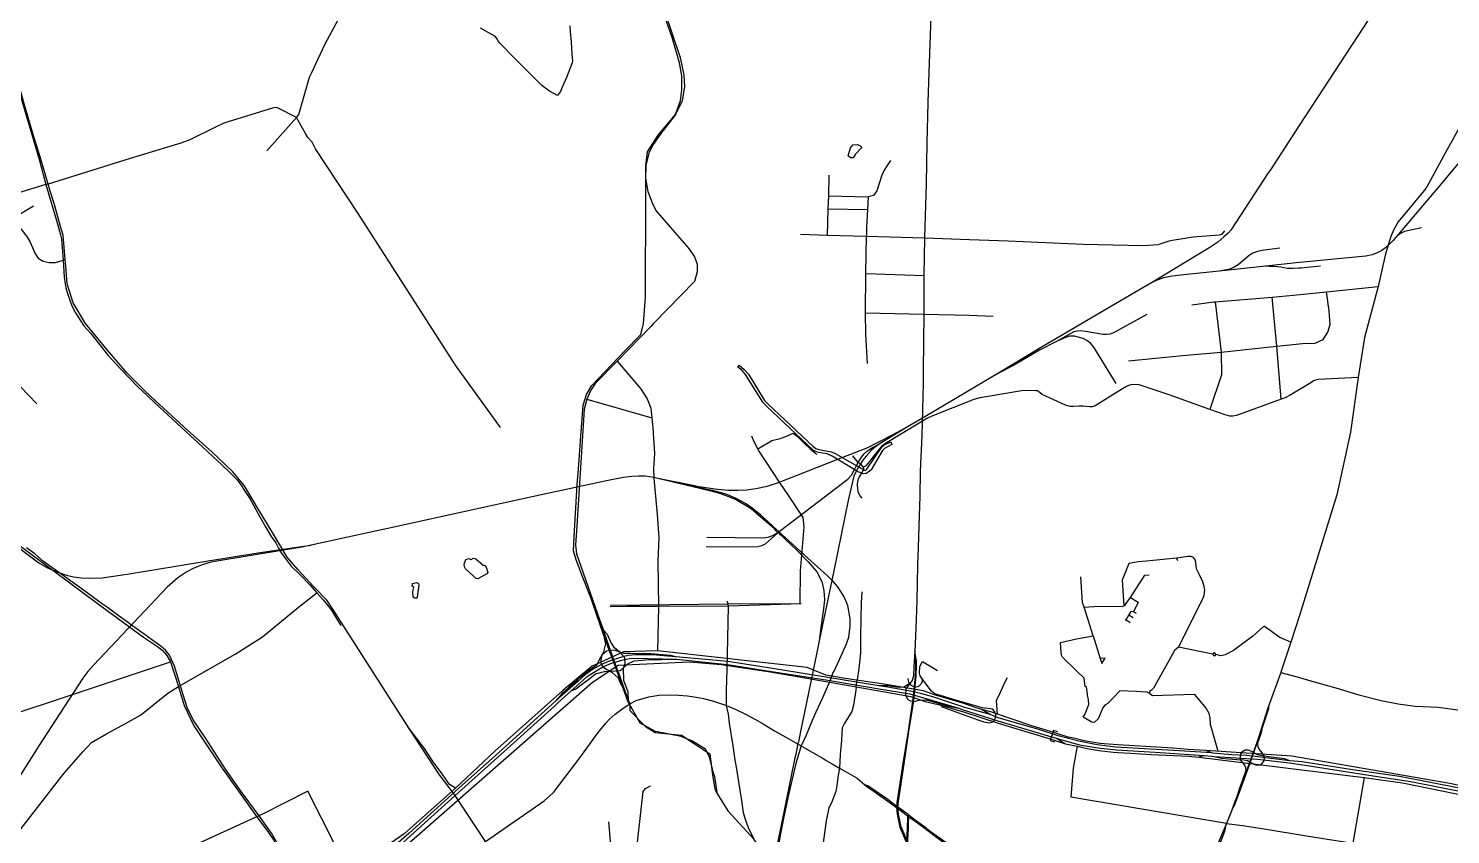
# Model space of a CAD drawing. Header units: millimetres. Extents: x 170 to 95391, y -643 to 69125.
# Drawn here: x 41629 to 53792, y 38500 to 45390 of the extents above; entities that cross this region are included whole.
import ezdxf

# ---------------------------------------------------------------- set-up
doc = ezdxf.new("R2010")
doc.units = ezdxf.units.MM
for name, color, linetype in [('railways', 4, 'Continuous'), ('roads_1', 1, 'Continuous'), ('roads_2', 2, 'Continuous'), ('roads_3', 3, 'Continuous'), ('water', 7, 'Continuous')]:
    doc.layers.add(name, color=color, linetype=linetype)

msp = doc.modelspace()

# ---------------------------------------------------------------- linework, layer by layer
at = {"layer": 'railways'}
for points in [[(53837.74, 46680.58), (53797.58, 46586.9), (53753.31, 46492.46), (53657.64, 46337.12), (52841.19, 45089.02), (52555.96, 44652.37)], [(52555.96, 44652.37), (52533.51, 44619.04)], [(52533.51, 44619.04), (52251.55, 44181.53)], [(52233.26, 44155.52), (51912.24, 43666), (51890.68, 43641.64), (51854.29, 43610.06), (51801.33, 43563.89), (51731.9, 43517.8), (51248.12, 43224.95), (51092.93, 43134.65), (50300.41, 42668.58), (49905.03, 42433.77), (49295.58, 42071.85), (49167.52, 41995.37)], [(53870.43, 44254.53), (53696.24, 44046.59), (53297.39, 43576.44), (53236.93, 43514.78), (53205.54, 43492.96), (53170.07, 43474.44), (53120.63, 43456.03), (53068.79, 43444.99), (52471.88, 43385.97), (52211.11, 43357.92), (51814.07, 43315.22), (51455.58, 43278.05), (51394.72, 43270.36), (51336.29, 43258.58), (51287.69, 43242.62), (51248.12, 43224.95)], [(52251.55, 44181.53), (52233.26, 44155.52)], [(53544.72, 43687.29), (53399.05, 43654.93), (53371.02, 43641.25), (53347.89, 43625.9), (53297.39, 43576.44)], [(52332.41, 43512.98), (52181.91, 43492.93), (52141.58, 43483.44), (52102.03, 43469.04), (52069.83, 43449.68), (52031.78, 43417.29), (51975.54, 43370.33), (51942.51, 43349.34), (51902.95, 43333.3), (51814.07, 43315.22)], [(52680.39, 43358.9), (52514.93, 43341.82), (52492.83, 43340.46), (52445.59, 43339.82), (52397.84, 43339.69), (52365.78, 43343.77), (52339.89, 43349.09), (52312.98, 43354.16), (52279.81, 43356.24), (52244.45, 43357.01), (52211.11, 43357.92)], [(51194.92, 42946.62), (50910.19, 42788.7), (50878.89, 42778.32), (50849.28, 42773.65), (50817.23, 42773.09), (50672.02, 42798.8), (50623.6, 42805.74), (50597.29, 42803.5), (50569.3, 42796.37), (50421.56, 42713.37), (50276.37, 42641.8), (50069.12, 42517.6), (49905.03, 42433.77)], [(50932.97, 42355.22), (50741.61, 42667.43), (50713.93, 42699.54), (50682.09, 42724.33), (50649.36, 42740.94), (50619.04, 42750.19), (50575.57, 42759.53), (50536.13, 42759.86), (50504.03, 42751.94), (50421.56, 42713.37)], [(48595.34, 41726.63), (48690.73, 41762.09), (48807.8, 41809.36), (48885.35, 41847.14), (49019.04, 41916.34), (49167.52, 41995.37)], [(49167.52, 41995.37), (48936.39, 41857.34), (48888.45, 41825.05), (48840.47, 41785.38), (48793.22, 41735.08), (48764.17, 41700.16), (48744.18, 41667.63), (48732.5, 41647.29)], [(48714.53, 41659.7), (48724.57, 41680.87), (48753.71, 41727.23), (48776.13, 41755.66), (48805.92, 41780.75), (48834.03, 41800.15), (48936.39, 41857.34)], [(48536.81, 41704.24), (48595.34, 41726.63)], [(47341.97, 41478.3), (47521.71, 41453.07), (47615.3, 41443.28), (47697.47, 41442.59), (47769, 41447.72), (47850.43, 41458.47), (47945.93, 41478.93), (48043.97, 41509.99), (48536.81, 41704.24)], [(48061.53, 41099.34), (48592.44, 41502.92), (48636.28, 41538.52), (48668.62, 41573.42), (48688.64, 41610.03)], [(48707.51, 41605.79), (48689.07, 41562.62), (48676.36, 41515.3), (48642.28, 41370.86), (48517.17, 40754.56), (48393.15, 40155.05), (48372.46, 40054.99), (48232.87, 39382.32), (48219.85, 39320), (48214.09, 39290.56)], [(48688.64, 41610.03), (48714.53, 41659.7)], [(48732.5, 41647.29), (48707.51, 41605.79)], [(47341.97, 41478.3), (47011.15, 41543.76), (46977.75, 41550.87), (46904.71, 41562.12), (46845.57, 41563.45), (46788.84, 41560.66), (46718.93, 41552.26), (46573.25, 41524.07), (46028.27, 41406.08), (45482.44, 41287.31), (44702.77, 41114.99)], [(48024.8, 41096.78), (48006.98, 41115.86), (47918.17, 41191.27), (47809, 41284.2), (47675.17, 41364.66), (47596.81, 41396.52), (47543.58, 41414.7), (47488.09, 41430.09), (47372.38, 41457.1), (47191.77, 41500.43), (47011.15, 41543.76)], [(48030.51, 41104.39), (47892.38, 41229.73), (47819.39, 41288.83), (47761.69, 41329.19), (47681.42, 41372.27), (47602.17, 41407.97), (47556.06, 41421.65), (47479.19, 41440.7), (47433.05, 41450.28), (47270.56, 41486.91), (47191.77, 41500.43)], [(41265.45, 41162.29), (41718.33, 40821.76), (41790.42, 40779.87), (41870.55, 40746.15), (41963.97, 40713.54), (42017.8, 40703.06), (42083.92, 40694.43), (42154.14, 40690.67), (42258.39, 40695.18), (42490.6, 40728.8), (43148.71, 40836.71), (43610.51, 40910.88), (43963.97, 40962.55), (44046.41, 40974.06)], [(44702.77, 41114.99), (44608.92, 41095.37)], [(44608.92, 41095.37), (44046.41, 40974.06), (43967.56, 40957.06), (43239.26, 40837.54), (43180, 40826.62), (43115.72, 40805.93), (43039.01, 40774.71)], [(47425.54, 40962.47), (47705.73, 40960.11), (47868.47, 40963.65), (47901.39, 40969.91), (47933.55, 40984.36), (48061.53, 41099.34)], [(47429.95, 41041.69), (47917.2, 41037.59), (47955.04, 41043), (47996.25, 41056.56), (48033.4, 41078.32), (48061.53, 41099.34)], [(48024.8, 41096.78), (48052.26, 41070.72)], [(48059.06, 41079.63), (48035.11, 41101.3)], [(48052.26, 41070.72), (48070.67, 41055), (48101.23, 41025.62), (48202.62, 40927.16), (48297.34, 40830.8), (48370.54, 40746.61), (48415.55, 40662.93), (48431.91, 40585.91), (48438.9, 40506.34), (48429.57, 40429.03), (48407.81, 40288.89), (48393.15, 40155.05)], [(48059.06, 41079.63), (48075.87, 41062.62), (48101.35, 41039.41), (48195.59, 40953.5), (48293.96, 40863.25), (48459.17, 40713.44), (48478.99, 40695.11), (48489.25, 40686.61)], [(43039.01, 40774.71), (42984.53, 40746.57), (42905.17, 40694.13), (42814.07, 40613.98)], [(48489.25, 40686.61), (48511.65, 40662.91)], [(48501.83, 39859.57), (48510.02, 39878.74), (48519.64, 39896.23), (48579.82, 40028.4), (48625.81, 40131.7), (48644.77, 40186.23), (48657.92, 40279.93), (48657.43, 40344.84), (48636.74, 40456.66), (48603.51, 40536.66), (48550.31, 40618.14), (48511.65, 40662.91)], [(42814.07, 40613.98), (42575.13, 40360.15), (42185.2, 39947.39), (42136.23, 39893.04), (42094.64, 39837.8), (41972.13, 39648.36)], [(48476.64, 39795.39), (48472.49, 39785.21), (48419.63, 39668.1), (48362.62, 39544.89), (48332.75, 39475.11), (48280.34, 39349.31), (48249.41, 39281.81), (48244.24, 39271.4)], [(48476.64, 39795.39), (48501.83, 39859.57)], [(41972.13, 39648.36), (41717.96, 39257.26), (41518.68, 38940.91), (41339.5, 38666.1)], [(48206.6, 39254.85), (48214.09, 39290.56)], [(48231.63, 39237.78), (48228.99, 39229.62), (48214.24, 39185.28), (48192.01, 39106.75), (48156.9, 38961.88), (48123.3, 38814.44), (48089.58, 38652.17), (48062.18, 38509.28), (48034.19, 38362.02), (48013.92, 38266.37)], [(48191.78, 39185.58), (48184.95, 39155.38)], [(48206.6, 39254.85), (48204.6, 39246.99), (48191.78, 39185.58)], [(48231.63, 39237.78), (48244.24, 39271.4)], [(48184.95, 39155.38), (48060.73, 38552.85), (48004.2, 38279.34)]]:
    msp.add_lwpolyline(points, dxfattribs=at)
at = {"layer": 'roads_1'}
for points in [[(49201.89, 39934.41), (49199.53, 39857.75), (49187.59, 39817.97), (49168.45, 39792.02), (49131.77, 39744.37)], [(49168.45, 39792.02), (49116.12, 39760.98), (49068.27, 39756.98), (48979.91, 39770.46), (48903.65, 39770.94)], [(49131.77, 39744.37), (49129.93, 39690.24), (49150.62, 39655.1), (49173.75, 39642.03), (49205.84, 39636.59), (49246.82, 39647.43), (49307.87, 39651.83)], [(49856.72, 39575.52), (49785.08, 39584.29), (49758.91, 39591.6), (49588.49, 39641.37), (49381.78, 39701.74), (49351.96, 39724.66)], [(49307.87, 39651.83), (49408.32, 39624.49), (49497.8, 39597.5)], [(49434.85, 39593.64), (49749.55, 39480.48), (49800.69, 39462.36), (49845.28, 39455.24), (49858, 39457.25), (49870.22, 39461.79), (49879.77, 39469.93), (49887.46, 39476.37), (49894.79, 39485.52), (49896.65, 39491.07), (49900.2, 39500.93), (49902.76, 39512.45), (49902.02, 39525.39), (49897.82, 39539.74), (49892.66, 39551.66), (49883.93, 39561.95), (49872.65, 39570.93), (49856.72, 39575.52)], [(49497.8, 39597.5), (49586.61, 39579.07)], [(49854.03, 39526.31), (49819.86, 39546.36), (49775.15, 39572.85)], [(52136.42, 39093.09), (52162.58, 39097.34), (52184.93, 39112.87), (52197.5, 39129.69), (52200.86, 39154.66), (52193.98, 39179.81), (52181.71, 39197.92), (52156.19, 39229.95), (52147.41, 39249.35), (52144.09, 39272.69), (52145.1, 39284.5), (52173.93, 39372.96), (52184.93, 39415.04)], [(50427.73, 39320.31), (50469.88, 39293.41), (50499.02, 39276.3)], [(51637.83, 39162.09), (51658.8, 39171.07), (51684.37, 39175.12)], [(51748.5, 39197.79), (51698.33, 39219.18)], [(51746.35, 39170.68), (51770.5, 39168.21), (52141.93, 39143.61), (52411.87, 39112.12)], [(52416.62, 39130.77), (52143.67, 39165.57), (52048.33, 39174.89), (51920.93, 39181.53), (51760.2, 39196.99)], [(51770.5, 39168.21), (51831.83, 39151.67), (51893.85, 39148.62), (51968.31, 39142.42), (52022.73, 39139.43), (52055.62, 39134.1), (52070.05, 39125.8), (52114.94, 39098.96), (52136.42, 39093.09)], [(52092.84, 39209.43), (52062.03, 39221.44), (52035.78, 39220.98), (52006.49, 39203.26), (51996.17, 39188.05), (51991.39, 39167.69), (51991.86, 39151.34), (51999.81, 39129.86), (52028.9, 39092.56), (52037.68, 39072.81), (52040.03, 39046.61), (52016.68, 38974.44), (51984.06, 38889.05), (51970.42, 38839.52)], [(52416.62, 39130.77), (52371.59, 39148.73), (52257.66, 39162.42), (52180.27, 39172.95), (52141.35, 39181.92), (52116.81, 39193.33), (52092.84, 39209.43)]]:
    msp.add_lwpolyline(points, dxfattribs=at)
at = {"layer": 'roads_2'}
for points in [[(49401.94, 47778.7), (49398.28, 47336.13), (49395.54, 47005.37), (49373.52, 46595.54), (49366.2, 46274.11), (49354.38, 45971.34), (49345.74, 45491.45), (49330.16, 45016.27), (49321.03, 44757.73), (49313.5, 44410.61), (49308.3, 44063.45), (49295.95, 43697.7), (49293.78, 43601.48), (49286.48, 43277.71), (49287.59, 42968.36), (49287.26, 42949.58), (49283.15, 42714.39), (49283.51, 42651.42), (49281.73, 42523.03)], [(41797.27, 44060.59), (41738.45, 44263.34), (41669.81, 44482.7), (41592.76, 44746.07), (41539.77, 44931.12), (41480.13, 45063.2), (41409.85, 45169.76), (41304.23, 45274.78), (41224.95, 45376.29), (41215.05, 45393.67), (41204.98, 45409.74), (41193.32, 45436.21), (41183.42, 45464.72), (41161.97, 45547.92), (41140.57, 45644.38), (41129.17, 45681.12), (41119.5, 45705.89), (41107.9, 45730.49), (41092.07, 45758.69), (41083.26, 45771.99), (41056.96, 45807.02), (40972.53, 45913.06), (40825.79, 46097.13), (40744.68, 46207.31)], [(43668.24, 44344.48), (43921.96, 44628.27), (43940.75, 44654.91), (44032.33, 44973.13), (44049.16, 45008.12), (44164.22, 45252.99), (44416.53, 45726.95), (44457.97, 45804.78), (44578.43, 45842.54), (44630.43, 45896.15)], [(47523.49, 38846.32), (47500.24, 38994.75), (47488.66, 39023.47), (47453.89, 39163.3), (47420.04, 39231.05), (47309.13, 39297.42), (47211.89, 39339.63), (46991.87, 39379.84), (46859.97, 39453.02), (46756.76, 39639.44), (46686.99, 39831.18), (46626.77, 39997.29), (46587.56, 40098.31), (46546.06, 40247.06), (46501.8, 40340.27), (46441.16, 40517.62), (46370.27, 40697.1), (46314.04, 40848.34), (46291.08, 40925.19), (46295.18, 41043.72), (46323.42, 41491.43), (46334.3, 41623.05), (46353.43, 41904.35), (46373.82, 42170.37), (46401.05, 42260.26), (46446.32, 42338.9), (46723.27, 42629.06), (46866.6, 42773.41), (46889.7, 42868.88), (46906.95, 43094.69), (46907.08, 43273.53), (46908.59, 43779.49), (46910.45, 44220.16), (46923.06, 44335.22), (47014.81, 44477.22), (47163.47, 44655.15), (47206.78, 44773.6), (47215.92, 44866.39), (47216.92, 44984.21), (47196.98, 45096.64), (47134.74, 45313.39), (47038.17, 45587.25)], [(46152.67, 44816.14), (46084.85, 44855.17), (46020.57, 44902.21), (45983.41, 44939.56), (45927.91, 44992.67), (45789.49, 45134.85), (45661.75, 45265.19), (45645.99, 45282.69), (45636.66, 45302.96), (45623.46, 45319.93), (45605.58, 45330.3), (45496.26, 45393.57)], [(46259.06, 45413.31), (46262.21, 45361.43), (46271.23, 45275.03), (46277.64, 45169.6), (46282.16, 45112.73), (46279.32, 45096.28), (46230.89, 44971.67), (46194.88, 44887.55), (46178.67, 44852.94), (46162.55, 44829.33), (46152.67, 44816.14)], [(54209.08, 45147.05), (53893.61, 44591.11), (53750.26, 44329.04), (53602.76, 44061.27), (53580.28, 44023.85), (53344.73, 43738.79), (53308.06, 43672.87), (53281.29, 43611.77), (53235.76, 43464.16), (53172.72, 43184.95), (53056.02, 42750.25), (53000.8, 42406.2), (52936.66, 41938.33), (52819.43, 41404.15), (52501.02, 40372.15), (52425.77, 40145.29), (52341.03, 39888.72), (52339.66, 39884.47), (52241.9, 39612.06), (52230.69, 39580.83)], [(41536.84, 44887.28), (41723.17, 44262.45), (41777.41, 44056.62), (41876.13, 43719.13), (41902.3, 43627.75), (41910.16, 43591.88), (41913.89, 43551.97), (41926.16, 43410.79), (41935.02, 43263.71), (41943.51, 43206.66), (41948.93, 43172.43), (41960.86, 43134.07), (41979.96, 43076.12), (42000.71, 43018.16), (42032.09, 42960.92), (42103.88, 42848.78), (42162.17, 42783.15), (42310.16, 42593.83), (42417.91, 42478.94), (42558.94, 42333.63), (42743.05, 42159.45), (42940.2, 41977.83), (43046.49, 41880.04), (43078.14, 41852.09), (43207.12, 41731.31), (43284.21, 41661.44), (43351.85, 41594.39), (43414.34, 41531.68), (43454.94, 41478.95), (43473.15, 41444.84), (43521.11, 41373.05), (43556.99, 41309.42), (43608.78, 41214.58), (43656.62, 41129.56), (43705.64, 41046.82), (43743.92, 40992.96), (43766.66, 40947.86), (43787.19, 40914.87), (43805.47, 40888.82), (43823.76, 40863.33), (43876.94, 40793.79), (43955.51, 40716.56), (44035.76, 40633.55), (44096.21, 40567.13), (44150.35, 40507.64), (44219.55, 40417.25), (44270.87, 40331.61), (44299.98, 40287.05)], [(45666.35, 41980.85), (45280.86, 42512.54), (44448.76, 43808.38), (44084.96, 44362.73), (44055.06, 44419.39), (44018.44, 44458.95), (43999.85, 44493.45), (43921.96, 44628.27), (43764.34, 44708.85), (43747.13, 44714.73), (43725.74, 44711.64), (43299.88, 44579.71)], [(43228.12, 44546.02), (43009.48, 44439.23), (42933.64, 44410.48), (42498.72, 44278.66), (41797.27, 44060.59)], [(43299.88, 44579.71), (43228.12, 44546.02)], [(49003.37, 44262.66), (48973.01, 44219.23), (48948.52, 44177.94), (48929.15, 44135.87), (48884.09, 44002.88)], [(41797.27, 44060.59), (41789.44, 44060.2), (41777.41, 44056.62), (41571.15, 43995.13), (41509.31, 43969.52), (41457.23, 43934.03), (41394.52, 43879.83), (41352.48, 43843.5), (41163.29, 43679.99)], [(45271.7, 38842.16), (45145.29, 39009.79), (44884.24, 39406.09), (44233.53, 40427.2), (44180.68, 40503.53), (44069.99, 40617.35), (43932.29, 40765.8), (43841.66, 40870.88), (43723.78, 41068.19), (43580.7, 41307.93), (43476.1, 41479.47), (43376.35, 41600.19), (43193.42, 41774.2), (42991.81, 41954.68), (42751.09, 42176.4), (42627.25, 42291.29), (42473.11, 42443.29), (42304.08, 42641.74), (42116.39, 42868.61), (42011.32, 43043.85), (41959.75, 43206.6), (41947.92, 43358.98), (41943.41, 43416.57), (41925.58, 43622.38), (41903.24, 43697.36), (41848.09, 43893.71), (41815.45, 44000.53), (41797.27, 44060.59)], [(48473.84, 44136.83), (48470.32, 43961.11), (48466.29, 43847.72), (48461.33, 43622.97)], [(48470.32, 43961.11), (48809.87, 43950.05)], [(48856.34, 43962.69), (48809.87, 43950.05), (48804.09, 43841.65), (48795.93, 43688.52), (48797.12, 43620.21)], [(48884.09, 44002.88), (48856.34, 43962.69)], [(41394.52, 43879.83), (41493.31, 43766.92), (41528.26, 43726.98), (41554.75, 43686.28), (41587.51, 43647.9), (41616.74, 43606.78), (41642.23, 43563.26), (41663.97, 43517.27), (41682.1, 43469.13), (41711.62, 43428.02), (41755.99, 43401.18), (41807.29, 43388.64), (41860.28, 43388.74), (41926.16, 43410.79), (41943.41, 43416.57)], [(48466.29, 43847.72), (48804.09, 43841.65)], [(48806.5, 42526.72), (48790.09, 42776.2), (48787.52, 42960.16), (48790.31, 43295.32), (48797.02, 43615.8), (48797.12, 43620.21)], [(40737.23, 43310.61), (40792.51, 43280.92), (40843.99, 43250.94), (40892, 43221.46), (40936.7, 43187.65), (40985.05, 43142.89), (41025.08, 43088.94), (41061.42, 43015.59), (41113.51, 42940.19), (41183.65, 42817.65), (41261.99, 42716.74), (41379.91, 42561.32), (41493.86, 42410.49), (41559.39, 42328.99), (41700.23, 42180.54)], [(48790.31, 43295.32), (49286.48, 43277.71)], [(51579.7, 43028.96), (51768.54, 43052.28), (51779.39, 43053.21), (52266.44, 43094.94), (52506.72, 43115.55), (52730.4, 43139.49), (53172.72, 43184.95)], [(51037.37, 42549.27), (51499.9, 42594.59), (51829.06, 42622.28), (52307.76, 42673.94), (52525.66, 42696.73), (52634.86, 42701.68), (52702.58, 42732.11), (52742.09, 42793.11), (52761.43, 42860.09), (52754.13, 42976.64), (52730.4, 43139.49)], [(52343.02, 42221.52), (52307.76, 42673.94), (52266.44, 43094.94)], [(48787.52, 42960.16), (49287.26, 42949.58), (49674.67, 42940.56), (49879.98, 42930.69)], [(51779.39, 43053.21), (51829.06, 42622.28), (51833.08, 42430.74), (51733.27, 42134.41)], [(46662.81, 42547.09), (46863.64, 42313.05), (46919.37, 42223.67), (46952.6, 42144.69), (46961.12, 42060.96), (46969.66, 41976.94), (46982.18, 41757.11), (46973.91, 41630.44), (46977.31, 41546.61), (47006.52, 41236.68), (47020.24, 41038.29), (47012.38, 40837), (47018.91, 40449.23), (47008.95, 40069.35)], [(49281.73, 42523.03), (49281.91, 42359.47), (49276.81, 42130.2), (49271.04, 41910.93)], [(53000.8, 42406.2), (52658.87, 42389.3), (52637.47, 42385.38), (52620.98, 42378.15), (52596.21, 42362), (52421.17, 42254.66), (52376.63, 42233.76), (52343.02, 42221.52), (51961.31, 42082.56), (51930.86, 42075.45), (51903.74, 42075.67), (51865.22, 42087.43), (51733.27, 42134.41), (51385.94, 42258.07), (51128.64, 42344.35), (51092.52, 42347.91), (51056.33, 42343.31), (51038.23, 42339.37), (51020.09, 42331.33), (50985.41, 42310.36), (50752.53, 42165.91), (50726.98, 42155.49), (50707.25, 42154.83), (50649.8, 42162.66), (50615.29, 42162.94), (50565.95, 42157.62), (50538.03, 42159.48), (50497.85, 42169.62), (50298.93, 42260.36), (50268.75, 42287.59), (50258.13, 42293.39), (50245.8, 42294.31), (50156.26, 42295.05), (50123.37, 42293.68), (49818.95, 42242.22), (49766.3, 42233.66), (49716.04, 42217.72), (49356.64, 42075.98), (49318.71, 42059.93), (49248.51, 42017.19), (48957.84, 41842.18), (48927.25, 41819.54), (48909, 41798.43), (48797.72, 41657.91), (48788.6, 41648.17), (48769.62, 41639.76)], [(49271.04, 41910.93), (49255.81, 41606.27), (49252.66, 41392.05), (49247.96, 41228.64), (49239.45, 40957.66), (49232.49, 40804.91), (49227.3, 40497.25), (49219.31, 40263.33), (49209.96, 40064.89), (49201.89, 39934.41)], [(48759.22, 41375.33), (48743.78, 41396.72), (48729.2, 41421.37), (48722.07, 41453.31), (48719.07, 41488.49), (48723.46, 41521.99), (48731.92, 41550.53), (48750.24, 41579.81), (48772.77, 41622.14), (48772.86, 41632.76), (48769.62, 41639.76), (48766.41, 41646.73), (48753.39, 41661.54), (48744.18, 41667.63), (48724.57, 41680.87), (48680.88, 41736.55)], [(41526.88, 40990.14), (42217.3, 40476.72), (42612.62, 40187.5), (42732.65, 40107.72), (42772.44, 40076.49), (42813.74, 40031.93), (42844.51, 39976.67), (42912.56, 39764.56), (42918.5, 39746.03), (42959.8, 39603.04), (43042.42, 39430.32), (43277.75, 39079.68), (43589.15, 38644.23), (43675.01, 38525.7), (43724.5, 38456.15), (43790.09, 38340.56), (43965.56, 37955.1), (44001.34, 37875.27), (44017.71, 37843.08), (44034.78, 37815.41), (44141.7, 37611.63)], [(43776.91, 38393.2), (43707.67, 38512.26), (43610.1, 38650.06), (43513.74, 38780.7), (43448.66, 38868.85), (43320.62, 39050.16), (43216.67, 39209.77), (43140.43, 39330.43), (43037.89, 39481.32), (42985.39, 39586.03), (42952.92, 39694.13), (42917.24, 39809.67), (42878.97, 39938.02), (42835.95, 40034.32), (42801.39, 40075.31), (42760.51, 40109.83), (42703.88, 40151.01), (42626.19, 40208.43), (42521.78, 40281.52), (42474.35, 40317.88), (42396.65, 40373.51), (42303.84, 40441.15), (42261.72, 40470.64), (42118.5, 40575.56), (42055.93, 40620.06), (41979.42, 40675.09), (41914.49, 40722.3), (41829.98, 40783.93), (41758.23, 40835.36), (41682.69, 40898.4), (41613.02, 40949.81)], [(41527.75, 38500.81), (41935.13, 39024.28), (42095.19, 39206.55), (42168.25, 39286.58), (42297.4, 39361.15), (42460.34, 39449.06), (42586.96, 39519.92), (42821.9, 39708.98), (42912.56, 39764.56), (43397.37, 40041.49), (43630.68, 40190.85), (43938.49, 40443.82), (44096.21, 40567.13)], [(48756.4, 40574.49), (48752.53, 40480.49), (48749.65, 40346.67), (48746.03, 40192.8), (48744.87, 40052.78), (48731.43, 39918.48), (48717.34, 39821.39)], [(46513.02, 40338.36), (46506.19, 40321.55), (46549.31, 40196.99)], [(46549.31, 40196.99), (46555.81, 40168.39), (46565.16, 40129.4), (46546.63, 40063.37), (46534.08, 40034.08)], [(47164.87, 40018.16), (47122.66, 40030.61), (47054.91, 40036.29), (46953.27, 40043.8), (46775.83, 40046.33), (46722.19, 40048.82), (46687.56, 40059.12), (46641.19, 40097.56), (46609.99, 40144.08), (46581.53, 40209.74), (46546.06, 40247.06)], [(54547.04, 38768.17), (53786.05, 38935.62), (52433.88, 39171.21), (51698.33, 39219.18), (51547.79, 39227.94), (51415.6, 39237.95), (51182, 39252.36), (50942.24, 39267.08), (50793.74, 39279.64), (50657.8, 39301.95), (50570.03, 39323.26), (50522.45, 39333.47), (50371.04, 39380.2), (50210.82, 39428.41), (50025.38, 39491.27), (49917.67, 39529.08), (49870.04, 39545.81), (49775.15, 39572.85), (49744.49, 39581.6), (49621.56, 39622.73), (49386.5, 39691.23), (49283.05, 39728.9), (48946.29, 39785.22), (48614.64, 39833.59), (48449.49, 39863.08), (48289.88, 39926.7), (47008.95, 40069.35), (46717.26, 40062.63), (46450.98, 39938.96), (46198.63, 39732.08), (45616.93, 39213.38), (45281.24, 38897.63), (44842.34, 38506.5), (44368.84, 38178.32)], [(46534.08, 40034.08), (46512.7, 39998.48), (46486.05, 39944.53), (46431.81, 39908.2), (46390.19, 39876.86), (46337.14, 39834.67), (46309.45, 39809.6), (46254.07, 39761.26), (46214.13, 39724.12), (46192.24, 39703.76), (46146.12, 39648.27)], [(46762.47, 39643.03), (46757.9, 39717.84), (46722.26, 39815.77), (46717.73, 39925.55), (46732.97, 39962.14), (46728.48, 40011.72), (46687.56, 40059.12), (46640.45, 40076.9), (46571.56, 40068.79), (46534.08, 40034.08), (46521.25, 39974.9), (46537.85, 39937.76), (46574.64, 39911.58), (46605.44, 39895.63), (46690.25, 39901.86), (46717.73, 39925.55)], [(46824.78, 40035.18), (46756.95, 40031.67), (46722.14, 40020.69), (46694.13, 40014.32), (46604.51, 39984.41), (46529.24, 39952.34)], [(47992.84, 39919.02), (47610.17, 39980.49), (47164.87, 40018.16), (47093.32, 40024.22), (46969.11, 40034.98), (46896.19, 40037.14), (46824.78, 40035.18)], [(49209.96, 40064.89), (49216.41, 39978.99), (49215.91, 39943.11), (49214.5, 39908.94), (49213.53, 39857.13), (49196.88, 39679.83), (49152.53, 39382.76)], [(49159.76, 39380.66), (49172.34, 39466.59), (49200.68, 39641.75), (49205.85, 39678.37), (49222.49, 39856.92), (49223.87, 39942.69), (49223.18, 39981.01), (49209.96, 40064.89)], [(38350.94, 38921.9), (38389.94, 38939.77), (38416.33, 38940.25), (38436, 38928.41), (38503.43, 38849.75), (38522.36, 38835.72), (38555.2, 38821.56), (38981.19, 38736.37), (39057.72, 38756.36), (39077.5, 38759.36), (40589.22, 39228.42), (42844.51, 39976.67)], [(44722.4, 38287.67), (46454.01, 39801.27), (46673.05, 39948.55), (47283.19, 39977.51), (47554.18, 39952.74), (47782.25, 39918.24), (47955.11, 39892.76), (48237.96, 39845.8), (48920.62, 39725.64), (49176.03, 39679.05), (49298.73, 39637.27), (49410.72, 39610.67), (49502.25, 39586.04), (49627.37, 39549.33), (49922.34, 39452.25), (50348.24, 39323.65), (50499.02, 39276.3), (50599.55, 39254.69), (50684.39, 39236.45), (50787.5, 39219.52), (50907.84, 39205), (50950.17, 39200.57), (51053.39, 39196.66), (51230.77, 39185.26), (51549.63, 39169.4), (51637.83, 39162.09), (53052.92, 38986.38), (53381.31, 38940.85), (54164.98, 38783.41)], [(46529.24, 39952.34), (46452.36, 39911.09), (46394.48, 39869.17), (46330.07, 39812.02)], [(46344.26, 39793.41), (46407.16, 39851.16), (46460.88, 39886.48), (46541.41, 39933.33), (46616.67, 39963.87), (46703.69, 39989.7), (46771.1, 40004.46), (46806.57, 40008.25), (47170.29, 39998.84), (47607.9, 39953.95), (47985.44, 39894.55)], [(46717.73, 39925.55), (46755.87, 39958.12), (46809.77, 39984.24), (46880.4, 39992.05), (46908.92, 39992.24), (47170.29, 39998.84)], [(48979.74, 39758.57), (48903.65, 39770.94), (48449.76, 39846.73), (47992.84, 39919.02)], [(46330.07, 39812.02), (46216.22, 39710.67), (46146.12, 39648.27)], [(46160.96, 39628.36), (46271.38, 39727.78), (46344.26, 39793.41)], [(46271.38, 39727.78), (46310.75, 39746.7), (46379.74, 39796.2), (46420.86, 39829.06), (46478.27, 39875.09), (46556.48, 39893.86), (46605.44, 39895.63)], [(46605.44, 39895.63), (46620.11, 39884.87), (46672.63, 39838.93), (46691.02, 39796.87), (46730.88, 39729.33)], [(47985.44, 39894.55), (48448.09, 39822.51), (48972.71, 39734.39)], [(48708.48, 39763.34), (48717.34, 39821.39)], [(49917.67, 39529.08), (49913.22, 39561.18), (49911.55, 39609.24), (49909.63, 39644.38), (49913.78, 39661.09), (49930.22, 39692.9), (49981.28, 39800.19), (50001.55, 39841.82)], [(52339.66, 39884.47), (52481.28, 39848.73), (52644.28, 39800.47), (52810.21, 39753.78), (53006.29, 39694.78), (53199.41, 39644.87), (53344.34, 39616.51), (53489.32, 39597.23), (53685.81, 39589.64), (53894.21, 39560.8), (54069.54, 39553.37), (54214.34, 39509.9), (54374.19, 39457.25), (54482.81, 39426.17), (54573.26, 39392.21), (54669.88, 39373.32)], [(46647.95, 39530.11), (46714.25, 39581.06), (46754.22, 39606.14), (46771.41, 39618.57), (46825.77, 39646.06), (46935.23, 39676.73), (47021.99, 39691.11), (47130.03, 39695), (47188.17, 39692.45), (47265.27, 39686.99), (47341.12, 39673.98), (47402.14, 39663.16), (47478.52, 39641.91), (47540.07, 39622.84), (47600.17, 39603.22), (47613.45, 39598.87), (47673.17, 39572.27), (47760.63, 39528.94), (47842.16, 39485.67), (47913.04, 39445.92), (47957.36, 39418.82)], [(48708.48, 39763.34), (48705.2, 39735.57), (48686.18, 39605.04), (48670.35, 39553.04), (48606.78, 39445.22), (48589.55, 39411.62), (48583.54, 39307.41), (48572.25, 39184.32), (48566.43, 39068.47), (48555.65, 39007.34), (48543.33, 38919.79), (48533.65, 38867.73), (48497.92, 38770.92), (48475.48, 38729.69), (48450.4, 38616.94), (48431.98, 38471.49), (48415.2, 38339.17), (48394.19, 38156.41), (48366.61, 38055.87), (48335.71, 37862.9), (48317.79, 37745.99), (48307.21, 37706.78)], [(48972.71, 39734.39), (49167.83, 39702.97), (49586.61, 39579.07), (49623.88, 39567.49), (49919.35, 39472.87), (50427.73, 39320.31), (50617.35, 39267.65), (50775.35, 39240.81), (50934.44, 39224.18), (51266.11, 39205.15), (51684.37, 39175.12), (51746.35, 39170.68)], [(51760.2, 39196.99), (51748.5, 39197.79), (51470.65, 39216.79), (50925.39, 39247.77), (50769.39, 39266.42), (50611.43, 39297.35), (50437.16, 39343.75), (50270.14, 39397.24), (49921.94, 39498.07), (49854.03, 39526.31), (49638.48, 39587.21), (49365.48, 39676.49), (49269.75, 39702.86), (49173.62, 39725.75), (48979.74, 39758.57)], [(46112.13, 39618.26), (45824.82, 39357.9), (45623.51, 39177.19), (45339.52, 38921.44), (44886.17, 38511.72), (44746.19, 38389.1), (44619.05, 38297.34), (44172.27, 38040.39), (43823.87, 37841.23), (43625.82, 37737.59), (43442.04, 37676.63), (43093.12, 37569.05), (42994.9, 37534.35), (42873.21, 37464.29)], [(42883.93, 37439.8), (42966.01, 37487.72), (42997.78, 37506.28), (43089.92, 37541.35), (43445.3, 37651.85), (43634.63, 37714.26), (43833.78, 37820.17), (44180.46, 38017.91), (44629.76, 38274.58), (44762.71, 38367.41), (44900.22, 38491.8), (45393.99, 38936.08), (45752.84, 39259.36), (46128.1, 39597.04)], [(46146.12, 39648.27), (46112.13, 39618.26)], [(46128.1, 39597.04), (46160.96, 39628.36)], [(49621.56, 39622.73), (49588.49, 39641.37)], [(52230.69, 39580.83), (52151.21, 39339.09)], [(52184.93, 39415.04), (52237.67, 39577.75)], [(52237.67, 39577.75), (52241.9, 39612.06)], [(44141.7, 37611.63), (44180.28, 37629.81), (44683.24, 37925), (45538.43, 38440.03), (45862.97, 38665.22), (46039.71, 38787.39), (46120.44, 38858.27), (46344.47, 39155.58), (46502.4, 39372.67), (46571.35, 39454.51), (46594.73, 39482.47)], [(46594.73, 39482.47), (46647.95, 39530.11)], [(47957.36, 39418.82), (48009.87, 39386.72), (48106.14, 39332.33), (48430.41, 39147.6), (48452.9, 39134.44)], [(51977.47, 38838.21), (52072.86, 39095.38), (52139.53, 39283.25), (52184.93, 39415.04)], [(45281.24, 38897.63), (45230.67, 38926.94), (45167.25, 39020.01), (45091.6, 39122.89), (45016.55, 39234.43), (44884.24, 39406.09)], [(49152.53, 39382.76), (49107.62, 39106.46), (49056.12, 38769.87), (49054.02, 38737.18), (49058.39, 38674.11), (49082.86, 38564.26), (49129.06, 38449.68), (49143.6, 38424.14), (49204.6, 38341)], [(49117.89, 39103.68), (49159.76, 39380.66)], [(52151.21, 39339.09), (52133.87, 39287.04), (52066.95, 39098.36), (51970.42, 38839.52)], [(50599.55, 39254.69), (50564.9, 39066.92), (50545.8, 38819.97)], [(48452.9, 39134.44), (48503.05, 39105.08), (48566.43, 39068.47), (48616.45, 39039.57), (48715.67, 38981.73), (48783.76, 38924.74)], [(49094.48, 38566.09), (49070.91, 38673.9), (49065.03, 38729.28), (49069.33, 38784.86), (49093.58, 38934.12), (49117.89, 39103.68)], [(52411.87, 39112.12), (52528.85, 39094.84), (53129.13, 39003.2), (53451.32, 38954.65), (54173.46, 38810.99), (54325.26, 38779.12), (54432.83, 38740.47), (54541.43, 38700.77), (54643.76, 38648.87), (54718.41, 38604.32)], [(54728.85, 38624.69), (54643.97, 38675.44), (54525.26, 38735.66), (54402.33, 38780.56), (54294.7, 38813.1), (54174.7, 38837.56), (53532.55, 38962.19), (53355.09, 38997.32), (52936.4, 39055.83), (52521.88, 39121.47), (52416.62, 39130.77)], [(48783.76, 38924.74), (48801.64, 38908.95), (48851.1, 38875.84), (48901.8, 38840.86), (48948.45, 38807.99)], [(48954.6, 38816.89), (48907.76, 38847.69), (48842.08, 38895.06), (48807.33, 38917.15), (48783.76, 38924.74)], [(44368.84, 38178.32), (44019.39, 38870.43), (43636.17, 38677.15), (43232.3, 38491.04), (42514.28, 38162.06), (42101.62, 37973.54), (42077.6, 37962.49)], [(46461.52, 37047.78), (46298.21, 37296.62), (45964.5, 37804.54), (45538.43, 38440.03), (45271.7, 38842.16)], [(48948.45, 38807.99), (48959.75, 38799.97)], [(48967.5, 38807.62), (48954.6, 38816.89)], [(49113.36, 38700.43), (49034.21, 38757.63), (48967.5, 38807.62)], [(51875.76, 38594.95), (51135.86, 38719.55), (50545.8, 38819.97)], [(51970.42, 38839.52), (51936.97, 38751.6)], [(51942.89, 38749.58), (51977.47, 38838.21)], [(48959.75, 38799.97), (49030.07, 38748.22), (49107.93, 38691.05)], [(49107.93, 38691.05), (49148.08, 38660.61), (49158.85, 38652.45), (49200.99, 38622.17), (49288.55, 38559.77)], [(49719.97, 38305.19), (49677.75, 38317.23), (49633.48, 38335.44), (49586.21, 38359.91), (49551.39, 38379.2), (49498.07, 38416.11), (49425.97, 38465.23), (49341.34, 38526.82), (49292.13, 38565.34), (49205.18, 38629.79), (49159.2, 38665.16), (49149.04, 38672.98), (49113.36, 38700.43)], [(51927.85, 38723.27), (51875.76, 38594.95)], [(51936.97, 38751.6), (51927.85, 38723.27), (51942.89, 38749.58)], [(46589.84, 38610.03), (46644.28, 37981.03)], [(49211.9, 38347.44), (49143.83, 38445.14), (49094.48, 38566.09)], [(49288.55, 38559.77), (49384.37, 38485.66), (49470.25, 38423.98), (49535.14, 38379.9), (49580.37, 38351.26), (49629.47, 38326.73), (49694.22, 38304.69), (49718.26, 38296.82)], [(51875.76, 38594.95), (51850.04, 38536.14), (51820.24, 38460.96), (51789.21, 38390.26), (51751.22, 38310.72), (51701.37, 38219.34), (51670.68, 38164.54), (51648.52, 38118.49)], [(51654.6, 38113.78), (51684.26, 38157.12), (51712.75, 38212.81), (51772.34, 38317.71), (51831.99, 38456.32), (51861.88, 38529.64), (51875.76, 38594.95)], [(51875.76, 38594.95), (52011.9, 38578.36), (52181.51, 38551.09), (52576.62, 38487.28), (52956.83, 38425.78), (53379.3, 38357.45), (54232.65, 38227.09)]]:
    msp.add_lwpolyline(points, dxfattribs=at)
at = {"layer": 'roads_3'}
for points in [[(47067.53, 45545.84), (47203.94, 45141.66), (47234.5, 44992.22), (47238.81, 44894.12), (47221.34, 44771.65), (47163.47, 44655.15), (47158.66, 44645.5), (47038.24, 44491.2), (46965.5, 44389.64), (46936.2, 44325.53), (46910.45, 44220.16), (46908.54, 44212.34), (46905.63, 44111.21), (46926.22, 43996.59), (46965.4, 43894.08), (46994.68, 43834.56), (47157.38, 43646.18), (47276.38, 43510.29), (47325.05, 43437.33), (47348.16, 43375.82), (47347.6, 43309.42), (47325.34, 43227.85), (46973.1, 42866.02)], [(41493.31, 43766.92), (41673.19, 43873.99)], [(48233.44, 43633.04), (48461.33, 43622.97), (48797.02, 43615.8), (49293.78, 43601.48), (49677.93, 43586.31), (50007.8, 43576.18), (50650.09, 43545.63), (51163.46, 43535.33), (51296, 43542.44)], [(51857.63, 43659.51), (51831.73, 43630.08), (51812.16, 43624.11), (51589.5, 43607.25), (51430.11, 43580.95), (51382.49, 43571.37), (51296, 43542.44)], [(46953.39, 42843.7), (46662.81, 42547.09), (46475.78, 42356.21), (46438.33, 42299.31), (46405.82, 42220.88), (46381.47, 42136.28), (46350.48, 41633.71), (46317.1, 41094.3), (46307.86, 40975.82), (46317.49, 40900.09), (46513.02, 40338.36), (46546.06, 40247.06)], [(46973.1, 42866.02), (46953.39, 42843.7)], [(46405.82, 42220.88), (46961.12, 42060.96)], [(46608.4, 40461.66), (47616.12, 40471.16), (48230.09, 40474.85), (48231.03, 40755.75), (48262.92, 41130.33), (48255.56, 41210.57), (48133.74, 41396.12), (48057.78, 41504.78), (47874.42, 41785.14), (47867.71, 41797.15), (47834.77, 41856.06), (47815.47, 41906.51)], [(47867.71, 41797.15), (47985.7, 41867.67), (48057.02, 41884.93), (48107.1, 41901.48), (48170.69, 41931.66), (48202.41, 41904.58), (48273.01, 41836.14), (48315.9, 41797.1), (48364.45, 41756.97), (48371.87, 41749.76)], [(51759.29, 40042.44), (51660.3, 40061.14), (51465.98, 40102.56), (51672.68, 40513.84), (51685.27, 40545.92), (51690.22, 40587.79), (51685.89, 40623.09), (51670.31, 40666.14), (51641.01, 40726.69), (51619.8, 40772.34), (51613.51, 40819.41), (51611.67, 40846.51), (51594.38, 40868.11), (51572.87, 40875.95), (51546.68, 40876.16), (51446.94, 40863.17), (51458.08, 40842.13)], [(51446.94, 40863.17), (51249.04, 40842.29), (51189.93, 40836.12), (51124.15, 40830.51), (51041.35, 40817.39), (50983.19, 40675.27), (50996.81, 40454.9), (51008.7, 40463.48), (51054.41, 40527.01), (51177.16, 40717.15), (51213.13, 40719.92)], [(50651.04, 39503.24), (50667.78, 39531.5), (50699.24, 39610.96), (50694.47, 39655.47), (50690.55, 39677.99), (50679.42, 39762.92), (50667.12, 39765.58), (50657.43, 39836.7), (50595.25, 39897.52), (50474.49, 40016.04), (50464.86, 40032.48), (50462.5, 40057.03), (50457.02, 40141.92), (50592.37, 40173.52), (50735.37, 40199.95), (50657.22, 40442.84), (50645.22, 40482.32), (50630.58, 40703.72)], [(51054.41, 40527.01), (51121.35, 40485.58), (51081.15, 40405.15), (51101.84, 40392.58)], [(48237.03, 40472.87), (47615.24, 40451.81), (47018.91, 40449.23), (46876.25, 40449.17), (46751.08, 40449.34), (46603.01, 40447.33)], [(47656.82, 39258.84), (47625.1, 39452.13), (47615.9, 39530.29), (47604.93, 39577.75), (47600.17, 39603.22), (47598.68, 39645.36), (47600.2, 39736.6), (47606.16, 39904.12), (47615.24, 40451.81), (47608.56, 40494.51)], [(50657.22, 40442.84), (50781.08, 40452.56), (50983.42, 40450.41), (50996.81, 40454.9)], [(51081.15, 40405.15), (51058.57, 40407.39), (51040.11, 40378.44), (51014.85, 40338.84), (51008.63, 40329.08)], [(51014.85, 40338.84), (51051.24, 40313.83)], [(51040.11, 40378.44), (51077.72, 40355.05)], [(52425.77, 40145.29), (52332.6, 40184.54), (52201.87, 40279.1), (52190.54, 40276.13), (52102.06, 40194.55), (51936.74, 40074.24), (51865.55, 40034.95), (51826.46, 40028.11), (51783.91, 40039.18), (51779.87, 40047.91), (51771.18, 40052.56), (51763.46, 40049.57), (51759.29, 40042.44), (51761.28, 40035.28), (51773.05, 40029.05), (51781.82, 40034.6), (51783.91, 40039.18)], [(46672.03, 39890.18), (46628.19, 40015.25), (46546.06, 40247.06)], [(50735.37, 40199.95), (50796.08, 40004.58), (50808.94, 39963.25), (50838.09, 40009.01), (50796.08, 40004.58)], [(51465.98, 40102.56), (51431.86, 40074.72), (51395.9, 40011.13), (51252.54, 39750.1), (51233.93, 39734.92), (51218.43, 39723.8), (51218.8, 39706.41), (51196.8, 39717.84), (51144.45, 39721.33), (51106.44, 39721.64), (50963.7, 39728.42), (50860.1, 39621.4), (50836.36, 39607.3), (50819.21, 39582.39), (50777.87, 39489.19), (50745.8, 39461.34), (50733.95, 39456.84), (50718.58, 39462.59), (50651.04, 39503.24)], [(49351.96, 39724.66), (49273.6, 39831.45), (49255.68, 39855.87), (49250.19, 39880.82), (49253.55, 39935.48), (49275.75, 39979.5), (49403.16, 39903.27)], [(46672.03, 39890.18), (46730.88, 39729.33), (46762.47, 39643.03), (46771.41, 39618.57), (46772.48, 39559.24), (46906.93, 39423.17), (46989.92, 39372.69), (47213.67, 39348.31), (47455.61, 39189.54), (47480.82, 39011.46), (47498.27, 38888.64), (47523.49, 38846.32), (47609.71, 38701.65), (47834.79, 38457.26)], [(49151.7, 39834.5), (49155.63, 39803.57), (49175.39, 39777.39), (49209.1, 39760.97), (49244.73, 39768.05), (49265.7, 39787.23), (49274.33, 39808.95), (49273.6, 39831.45)], [(51218.8, 39706.41), (51243.67, 39689.31), (51600.51, 39701.33), (51701.78, 39576.4), (51723.92, 39537.74), (51733.56, 39495.47), (51735.63, 39442.08), (51746.55, 39403.52), (51797.48, 39223.14), (51802.39, 39211.92)], [(50432.3, 39377.55), (50395.41, 39388.58), (50369.02, 39303.44), (50403.35, 39291.92)], [(47665.78, 39199.43), (47656.82, 39258.84)], [(48334.53, 37529.96), (48314.92, 37674.16), (48307.21, 37706.78), (48301.01, 37733.05), (48263.67, 37800.91), (48130.69, 38035.4), (48091.82, 38100.65), (48023.68, 38202.12), (47966.68, 38274.54), (47891.71, 38374.31), (47834.79, 38457.26), (47788.86, 38556.4), (47763.35, 38621.04), (47746.13, 38685.61), (47730.42, 38789.93), (47680.85, 39091.94), (47674.73, 39134.99), (47665.78, 39199.43)], [(53052.92, 38986.38), (52956.83, 38425.78)], [(46823.47, 38307.58), (46886.79, 38869.31), (46906.52, 38893.67), (46949.88, 38917.84)], [(49149.04, 38672.98), (49148.08, 38660.61), (49143.9, 38544.08)], [(49156.12, 38544.98), (49156.74, 38596.26), (49158.85, 38652.45), (49159.2, 38665.16)], [(49142.25, 38504.86), (49136.06, 38397.16), (49123.45, 38178.32), (49121.99, 38152.76), (49140.93, 37991.1), (49195.76, 37855.18), (49210.44, 37828.59), (49232.33, 37792.98), (49450.66, 37437.96), (49471.85, 37401.47)], [(49486.61, 37400.78), (49460.92, 37444.04), (49243.19, 37792.04), (49208.88, 37846.89), (49149.75, 37992.98), (49131.43, 38148.49), (49133.16, 38178.58), (49145.59, 38395.02), (49149.03, 38454.96), (49153.89, 38505.11)], [(49143.9, 38544.08), (49142.25, 38504.86)], [(49153.89, 38505.11), (49156.12, 38544.98)]]:
    msp.add_lwpolyline(points, dxfattribs=at)
at = {"layer": 'water'}
for points in [[(48757, 44373.19), (48700.16, 44312.5), (48682.36, 44283.53), (48659.68, 44283.72), (48638.62, 44302.83), (48659.66, 44368.9), (48678.89, 44394.94), (48717.71, 44399.71), (48739.58, 44390.07), (48757, 44373.19)], [(47954.94, 42179.22), (48339.72, 41816.25), (48364.23, 41799.7), (48387.99, 41790.51), (48496.29, 41770.8), (48528.21, 41756.63), (48778.45, 41613.92), (48789.96, 41613.82), (48799.9, 41622.73), (48923.88, 41808.93), (48951.98, 41829.96), (49003.98, 41858.15), (49012.83, 41835.17), (48951.73, 41799.71), (48932.7, 41783.51), (48837.65, 41617.52), (48811.19, 41597.29), (48793.02, 41586.81), (48768.34, 41582.94), (48720.03, 41603.78), (48560.6, 41699.13), (48503.38, 41735.58), (48459.16, 41753.12), (48385.33, 41766.81), (48344.38, 41783.52), (47941.66, 42162.98), (47909.06, 42195.96), (47762.33, 42431.83), (47733.06, 42468.05), (47693.87, 42497.81), (47707.14, 42512.42), (47751.2, 42476.07), (47786.18, 42434.08), (47925.61, 42208.9), (47954.94, 42179.22)], [(45354.25, 40810.3), (45368.98, 40851.06), (45396.79, 40860.02), (45416.24, 40851.67), (45434.83, 40862.75), (45454.28, 40856.45), (45517.5, 40801.74), (45531.87, 40800.6), (45543.04, 40786.19), (45557.03, 40740.07), (45550.78, 40729.9), (45473.37, 40686.61), (45457.98, 40688.79), (45366.23, 40770.33), (45359.2, 40788.8), (45354.25, 40810.3)], [(44920.39, 40529.39), (44917.72, 40576.94), (44925.72, 40611.12), (44910.42, 40623.51), (44914.22, 40646.98), (44948.7, 40655.38), (44964.55, 40646.55), (44969.06, 40634.25), (44953.26, 40530.12), (44946.5, 40519.45), (44932.64, 40520.08), (44920.39, 40529.39)]]:
    msp.add_lwpolyline(points, close=True, dxfattribs=at)

doc.saveas('drawing.dxf')
